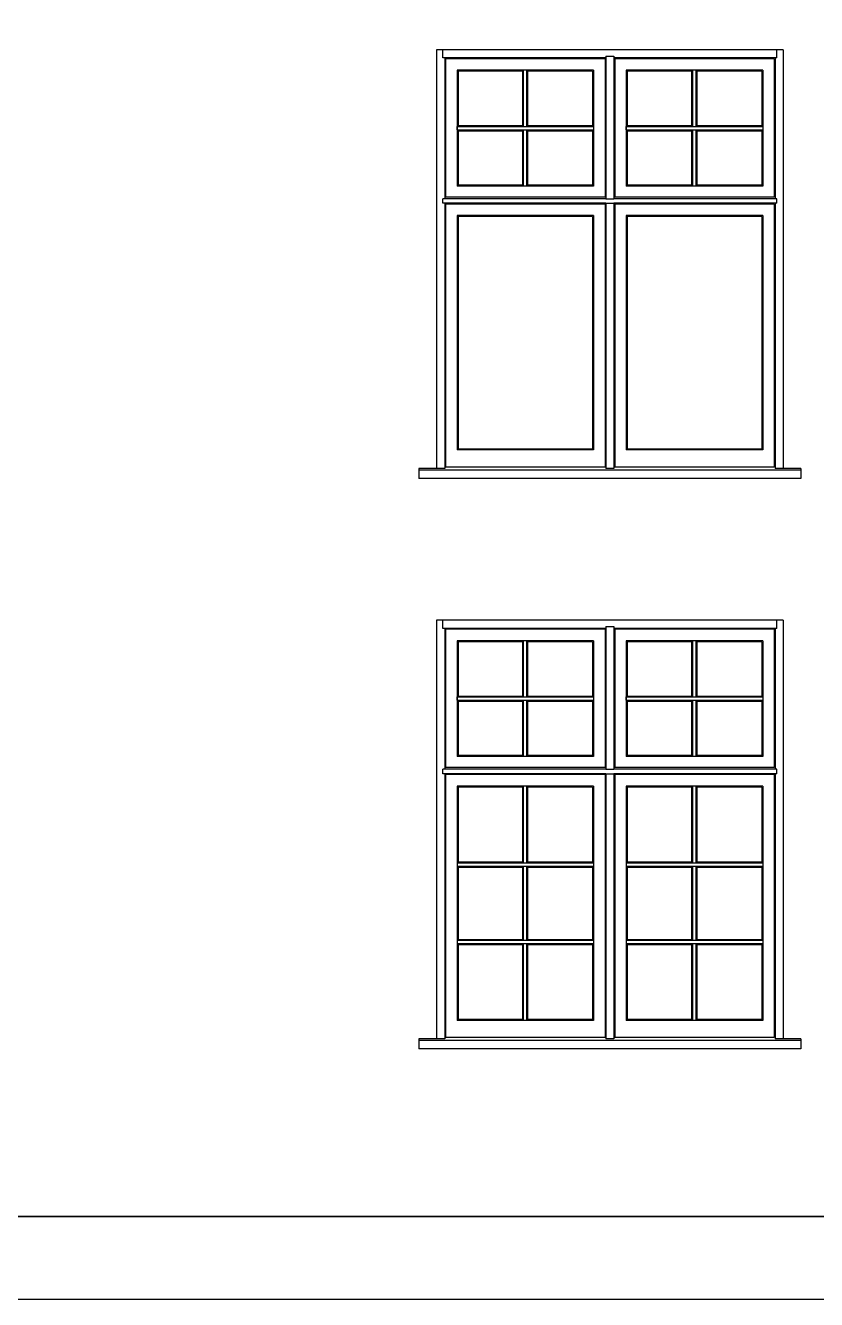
# Model space of a CAD drawing. Header units: inches. Extents: x 1985 to 11287, y 379 to 3234.
# Drawn here: x 9089.8 to 9223.6, y 1326.4 to 1542 of the extents above; entities that cross this region are included whole.
import ezdxf

# ---------------------------------------------------------------- set-up
doc = ezdxf.new("R2010")
doc.units = ezdxf.units.IN
doc.header["$MEASUREMENT"] = 0
doc.layers.add('elevation 99', color=7, linetype='CONTINUOUS')
doc.layers.add('separation 99', color=3, linetype='CONTINUOUS')

msp = doc.modelspace()

# ---------------------------------------------------------------- linework, layer by layer
at = {"layer": 'elevation 99'}
for p, q in [((9159.357966, 1537.869871), (9159.357966, 1512.680266)), ((9189.357947, 1537.869871), (9159.357966, 1537.869871)), ((9160.420466, 1536.494869), (9160.420466, 1537.869871)), ((9217.982929, 1537.869871), (9187.982947, 1537.869871)), ((9216.920429, 1536.494869), (9216.920429, 1537.869871)), ((9217.982929, 1537.869871), (9217.982929, 1512.680266)), ((9187.982947, 1536.494869), (9160.420466, 1536.494869)), ((9160.732966, 1536.494869), (9160.732966, 1512.680266)), ((9160.876372, 1536.351183), (9160.876372, 1512.930732)), ((9187.839262, 1536.351183), (9160.876372, 1536.351183)), ((9187.839262, 1536.351183), (9187.839262, 1512.930732)), ((9187.982947, 1536.807369), (9187.982947, 1512.680266)), ((9187.982947, 1536.807369), (9189.357947, 1536.807369)), ((9187.982947, 1536.494869), (9187.982947, 1512.680266)), ((9189.357947, 1536.807369), (9189.357947, 1512.680266)), ((9189.357947, 1536.494869), (9189.357947, 1512.680266)), ((9216.920429, 1536.494869), (9189.357947, 1536.494869)), ((9189.501354, 1536.351183), (9189.501354, 1512.930732)), ((9216.464243, 1536.351183), (9189.501354, 1536.351183)), ((9216.464243, 1536.351183), (9216.464243, 1512.930732)), ((9216.607929, 1536.494869), (9216.607929, 1512.680266)), ((9162.822251, 1534.405583), (9162.822251, 1514.813675)), ((9185.893662, 1534.405583), (9162.822251, 1534.405583)), ((9162.982966, 1534.244869), (9162.982966, 1525.047129)), ((9173.915424, 1534.244869), (9162.982966, 1534.244869)), ((9173.915424, 1534.244869), (9174.076139, 1534.405583)), ((9173.915424, 1525.047129), (9173.915424, 1534.244869)), ((9174.076139, 1524.886415), (9174.076139, 1534.405583)), ((9174.62971, 1534.405583), (9174.790424, 1534.244869)), ((9174.62971, 1524.886415), (9174.62971, 1534.405583)), ((9185.732947, 1534.244869), (9174.790424, 1534.244869)), ((9174.790424, 1525.047129), (9174.790424, 1534.244869)), ((9185.732947, 1534.244869), (9185.732947, 1525.047129)), ((9185.893662, 1534.405583), (9185.893662, 1514.813675)), ((9191.447233, 1534.405583), (9191.447233, 1514.813675)), ((9214.518643, 1534.405583), (9191.447233, 1534.405583)), ((9191.607947, 1534.244869), (9191.607947, 1525.047129)), ((9202.540406, 1534.244869), (9191.607947, 1534.244869)), ((9202.540406, 1534.244869), (9202.70112, 1534.405583)), ((9202.540406, 1525.047129), (9202.540406, 1534.244869)), ((9202.70112, 1524.886415), (9202.70112, 1534.405583)), ((9203.254692, 1534.405583), (9203.415406, 1534.244869)), ((9203.254692, 1524.886415), (9203.254692, 1534.405583)), ((9214.357929, 1534.244869), (9203.415406, 1534.244869)), ((9203.415406, 1525.047129), (9203.415406, 1534.244869)), ((9214.357929, 1534.244869), (9214.357929, 1525.047129)), ((9214.518643, 1534.405583), (9214.518643, 1514.813675)), ((9162.982966, 1525.047129), (9162.822251, 1524.886415)), ((9162.822251, 1524.886415), (9174.076139, 1524.886415)), ((9162.822251, 1524.332843), (9162.822251, 1524.886415)), ((9162.822251, 1524.332843), (9174.076139, 1524.332843)), ((9162.822251, 1524.332843), (9162.982966, 1524.172129)), ((9162.982966, 1525.047129), (9173.915424, 1525.047129)), ((9173.915424, 1525.047129), (9174.076139, 1524.886415)), ((9173.915424, 1524.172129), (9174.076139, 1524.332843)), ((9174.076139, 1524.886415), (9174.62971, 1524.886415)), ((9174.076139, 1514.813675), (9174.076139, 1524.332843)), ((9174.076139, 1524.332843), (9174.62971, 1524.332843)), ((9174.790424, 1525.047129), (9174.62971, 1524.886415)), ((9174.62971, 1524.886415), (9185.893662, 1524.886415)), ((9174.62971, 1514.813675), (9174.62971, 1524.332843)), ((9174.62971, 1524.332843), (9185.893662, 1524.332843)), ((9174.790424, 1524.172129), (9174.62971, 1524.332843)), ((9174.790424, 1525.047129), (9185.732947, 1525.047129)), ((9185.732947, 1525.047129), (9185.893662, 1524.886415)), ((9185.893662, 1524.332843), (9185.732947, 1524.172129)), ((9191.607947, 1525.047129), (9191.447233, 1524.886415)), ((9191.447233, 1524.886415), (9202.70112, 1524.886415)), ((9191.447233, 1524.332843), (9191.447233, 1524.886415)), ((9191.447233, 1524.332843), (9202.70112, 1524.332843)), ((9191.447233, 1524.332843), (9191.607947, 1524.172129)), ((9191.607947, 1525.047129), (9202.540406, 1525.047129)), ((9202.540406, 1525.047129), (9202.70112, 1524.886415)), ((9202.540406, 1524.172129), (9202.70112, 1524.332843)), ((9202.70112, 1524.886415), (9203.254692, 1524.886415)), ((9202.70112, 1514.813675), (9202.70112, 1524.332843)), ((9202.70112, 1524.332843), (9203.254692, 1524.332843)), ((9203.415406, 1525.047129), (9203.254692, 1524.886415)), ((9203.254692, 1524.886415), (9214.518643, 1524.886415)), ((9203.254692, 1514.813675), (9203.254692, 1524.332843)), ((9203.254692, 1524.332843), (9214.518643, 1524.332843)), ((9203.415406, 1524.172129), (9203.254692, 1524.332843)), ((9203.415406, 1525.047129), (9214.357929, 1525.047129)), ((9214.357929, 1525.047129), (9214.518643, 1524.886415)), ((9214.518643, 1524.332843), (9214.357929, 1524.172129)), ((9162.982966, 1524.172129), (9162.982966, 1514.974389)), ((9162.982966, 1524.172129), (9173.915424, 1524.172129)), ((9173.915424, 1514.974389), (9173.915424, 1524.172129)), ((9174.790424, 1514.974389), (9174.790424, 1524.172129)), ((9174.790424, 1524.172129), (9185.732947, 1524.172129)), ((9185.732947, 1524.172129), (9185.732947, 1514.974389)), ((9191.607947, 1524.172129), (9191.607947, 1514.974389)), ((9191.607947, 1524.172129), (9202.540406, 1524.172129)), ((9202.540406, 1514.974389), (9202.540406, 1524.172129)), ((9203.415406, 1514.974389), (9203.415406, 1524.172129)), ((9203.415406, 1524.172129), (9214.357929, 1524.172129)), ((9214.357929, 1524.172129), (9214.357929, 1514.974389)), ((9185.893662, 1514.813675), (9162.822251, 1514.813675)), ((9173.915424, 1514.974389), (9162.982966, 1514.974389)), ((9173.915424, 1514.974389), (9174.076139, 1514.813675)), ((9174.790424, 1514.974389), (9174.62971, 1514.813675)), ((9185.732947, 1514.974389), (9174.790424, 1514.974389)), ((9214.518643, 1514.813675), (9191.447233, 1514.813675)), ((9202.540406, 1514.974389), (9191.607947, 1514.974389)), ((9202.540406, 1514.974389), (9202.70112, 1514.813675)), ((9203.415406, 1514.974389), (9203.254692, 1514.813675)), ((9214.357929, 1514.974389), (9203.415406, 1514.974389)), ((9159.357966, 1512.680266), (9159.357966, 1467.023959)), ((9187.982947, 1512.680266), (9160.420466, 1512.680266)), ((9160.420466, 1511.900064), (9160.420466, 1512.680266)), ((9187.982947, 1511.900064), (9160.420466, 1511.900064)), ((9160.732966, 1511.900064), (9160.732966, 1467.023959)), ((9187.839262, 1512.930732), (9160.876372, 1512.930732)), ((9160.876372, 1511.756378), (9160.876372, 1467.274426)), ((9187.839262, 1511.756378), (9160.876372, 1511.756378)), ((9187.839262, 1511.756378), (9187.839262, 1467.274426)), ((9187.982947, 1512.680266), (9189.357947, 1512.680266)), ((9187.982947, 1511.900064), (9187.982947, 1467.023959)), ((9187.982947, 1511.900064), (9187.982947, 1467.023959)), ((9187.982947, 1511.900064), (9189.357947, 1511.900064)), ((9216.920429, 1512.680266), (9189.357947, 1512.680266)), ((9189.357947, 1511.900064), (9189.357947, 1467.023959)), ((9189.357947, 1511.900064), (9189.357947, 1467.023959)), ((9216.920429, 1511.900064), (9189.357947, 1511.900064)), ((9216.464243, 1512.930732), (9189.501354, 1512.930732)), ((9189.501354, 1511.756378), (9189.501354, 1467.274426)), ((9216.464243, 1511.756378), (9189.501354, 1511.756378)), ((9216.464243, 1511.756378), (9216.464243, 1467.274426)), ((9216.607929, 1511.900064), (9216.607929, 1467.023959)), ((9216.920429, 1511.900064), (9216.920429, 1512.680266)), ((9217.982929, 1512.680266), (9217.982929, 1467.023959)), ((9162.822251, 1509.810778), (9162.822251, 1470.157368)), ((9185.893662, 1509.810778), (9162.822251, 1509.810778)), ((9162.982966, 1509.650064), (9162.982966, 1470.318082)), ((9185.732947, 1509.650064), (9162.982966, 1509.650064)), ((9185.732947, 1509.650064), (9185.732947, 1470.318082)), ((9185.893662, 1509.810778), (9185.893662, 1470.157368)), ((9191.447233, 1509.810778), (9191.447233, 1470.157368)), ((9214.518643, 1509.810778), (9191.447233, 1509.810778)), ((9191.607947, 1509.650064), (9191.607947, 1470.318082)), ((9214.357929, 1509.650064), (9191.607947, 1509.650064)), ((9214.357929, 1509.650064), (9214.357929, 1470.318082)), ((9214.518643, 1509.810778), (9214.518643, 1470.157368)), ((9185.893662, 1470.157368), (9162.822251, 1470.157368)), ((9185.732947, 1470.318082), (9162.982966, 1470.318082)), ((9214.518643, 1470.157368), (9191.447233, 1470.157368)), ((9214.357929, 1470.318082), (9191.607947, 1470.318082)), ((9160.732966, 1467.023959), (9156.357966, 1467.023959)), ((9156.357966, 1467.023959), (9156.357966, 1465.341216)), ((9192.357947, 1466.737427), (9156.357966, 1466.737427)), ((9187.839262, 1467.274426), (9160.876372, 1467.274426)), ((9220.982929, 1466.737427), (9184.982947, 1466.737427)), ((9189.357947, 1467.023959), (9187.982947, 1467.023959)), ((9216.464243, 1467.274426), (9189.501354, 1467.274426)), ((9220.982929, 1467.023959), (9216.607929, 1467.023959)), ((9220.982929, 1467.023959), (9220.982929, 1465.341216)), ((9192.357947, 1465.341216), (9156.357966, 1465.341216)), ((9220.982929, 1465.341216), (9184.982947, 1465.341216)), ((9159.357966, 1441.341225), (9159.357966, 1416.15162)), ((9189.357947, 1441.341225), (9159.357966, 1441.341225)), ((9160.420466, 1439.966223), (9160.420466, 1441.341225)), ((9217.982929, 1441.341225), (9187.982947, 1441.341225)), ((9187.982947, 1440.278723), (9187.982947, 1416.15162)), ((9187.982947, 1440.278723), (9189.357947, 1440.278723)), ((9189.357947, 1440.278723), (9189.357947, 1416.15162)), ((9216.920429, 1439.966223), (9216.920429, 1441.341225)), ((9217.982929, 1441.341225), (9217.982929, 1416.15162)), ((9187.982947, 1439.966223), (9160.420466, 1439.966223)), ((9160.732966, 1439.966223), (9160.732966, 1416.15162)), ((9160.876372, 1439.822537), (9160.876372, 1416.402087)), ((9187.839262, 1439.822537), (9160.876372, 1439.822537)), ((9187.839262, 1439.822537), (9187.839262, 1416.402087)), ((9187.982947, 1439.966223), (9187.982947, 1416.15162)), ((9189.357947, 1439.966223), (9189.357947, 1416.15162)), ((9216.920429, 1439.966223), (9189.357947, 1439.966223)), ((9189.501354, 1439.822537), (9189.501354, 1416.402087)), ((9216.464243, 1439.822537), (9189.501354, 1439.822537)), ((9216.464243, 1439.822537), (9216.464243, 1416.402087)), ((9216.607929, 1439.966223), (9216.607929, 1416.15162)), ((9162.822251, 1437.876937), (9162.822251, 1418.285029)), ((9185.893662, 1437.876937), (9162.822251, 1437.876937)), ((9162.982966, 1437.716223), (9162.982966, 1428.518483)), ((9173.915424, 1437.716223), (9162.982966, 1437.716223)), ((9173.915424, 1437.716223), (9174.076139, 1437.876937)), ((9173.915424, 1428.518483), (9173.915424, 1437.716223)), ((9174.076139, 1428.357769), (9174.076139, 1437.876937)), ((9174.62971, 1437.876937), (9174.790424, 1437.716223)), ((9174.62971, 1428.357769), (9174.62971, 1437.876937)), ((9185.732947, 1437.716223), (9174.790424, 1437.716223)), ((9174.790424, 1428.518483), (9174.790424, 1437.716223)), ((9185.732947, 1437.716223), (9185.732947, 1428.518483)), ((9185.893662, 1437.876937), (9185.893662, 1418.285029)), ((9191.447233, 1437.876937), (9191.447233, 1418.285029)), ((9214.518643, 1437.876937), (9191.447233, 1437.876937)), ((9191.607947, 1437.716223), (9191.607947, 1428.518483)), ((9202.540406, 1437.716223), (9191.607947, 1437.716223)), ((9202.540406, 1437.716223), (9202.70112, 1437.876937)), ((9202.540406, 1428.518483), (9202.540406, 1437.716223)), ((9202.70112, 1428.357769), (9202.70112, 1437.876937)), ((9203.254692, 1437.876937), (9203.415406, 1437.716223)), ((9203.254692, 1428.357769), (9203.254692, 1437.876937)), ((9214.357929, 1437.716223), (9203.415406, 1437.716223)), ((9203.415406, 1428.518483), (9203.415406, 1437.716223)), ((9214.357929, 1437.716223), (9214.357929, 1428.518483)), ((9214.518643, 1437.876937), (9214.518643, 1418.285029)), ((9162.982966, 1428.518483), (9162.822251, 1428.357769)), ((9162.822251, 1428.357769), (9174.076139, 1428.357769)), ((9162.822251, 1427.804197), (9162.822251, 1428.357769)), ((9162.822251, 1427.804197), (9174.076139, 1427.804197)), ((9162.822251, 1427.804197), (9162.982966, 1427.643483)), ((9162.982966, 1428.518483), (9173.915424, 1428.518483)), ((9162.982966, 1427.643483), (9162.982966, 1418.445743)), ((9162.982966, 1427.643483), (9173.915424, 1427.643483)), ((9173.915424, 1428.518483), (9174.076139, 1428.357769)), ((9173.915424, 1427.643483), (9174.076139, 1427.804197)), ((9173.915424, 1418.445743), (9173.915424, 1427.643483)), ((9174.076139, 1428.357769), (9174.62971, 1428.357769)), ((9174.076139, 1418.285029), (9174.076139, 1427.804197)), ((9174.076139, 1427.804197), (9174.62971, 1427.804197)), ((9174.790424, 1428.518483), (9174.62971, 1428.357769)), ((9174.62971, 1428.357769), (9185.893662, 1428.357769)), ((9174.62971, 1418.285029), (9174.62971, 1427.804197)), ((9174.62971, 1427.804197), (9185.893662, 1427.804197)), ((9174.790424, 1427.643483), (9174.62971, 1427.804197)), ((9174.790424, 1428.518483), (9185.732947, 1428.518483)), ((9174.790424, 1418.445743), (9174.790424, 1427.643483)), ((9174.790424, 1427.643483), (9185.732947, 1427.643483)), ((9185.732947, 1428.518483), (9185.893662, 1428.357769)), ((9185.893662, 1427.804197), (9185.732947, 1427.643483)), ((9185.732947, 1427.643483), (9185.732947, 1418.445743)), ((9191.607947, 1428.518483), (9191.447233, 1428.357769)), ((9191.447233, 1428.357769), (9202.70112, 1428.357769)), ((9191.447233, 1427.804197), (9191.447233, 1428.357769)), ((9191.447233, 1427.804197), (9202.70112, 1427.804197)), ((9191.447233, 1427.804197), (9191.607947, 1427.643483)), ((9191.607947, 1428.518483), (9202.540406, 1428.518483)), ((9191.607947, 1427.643483), (9191.607947, 1418.445743)), ((9191.607947, 1427.643483), (9202.540406, 1427.643483)), ((9202.540406, 1428.518483), (9202.70112, 1428.357769)), ((9202.540406, 1427.643483), (9202.70112, 1427.804197)), ((9202.540406, 1418.445743), (9202.540406, 1427.643483)), ((9202.70112, 1428.357769), (9203.254692, 1428.357769)), ((9202.70112, 1418.285029), (9202.70112, 1427.804197)), ((9202.70112, 1427.804197), (9203.254692, 1427.804197)), ((9203.415406, 1428.518483), (9203.254692, 1428.357769)), ((9203.254692, 1428.357769), (9214.518643, 1428.357769)), ((9203.254692, 1418.285029), (9203.254692, 1427.804197)), ((9203.254692, 1427.804197), (9214.518643, 1427.804197)), ((9203.415406, 1427.643483), (9203.254692, 1427.804197)), ((9203.415406, 1428.518483), (9214.357929, 1428.518483)), ((9203.415406, 1418.445743), (9203.415406, 1427.643483)), ((9203.415406, 1427.643483), (9214.357929, 1427.643483)), ((9214.357929, 1428.518483), (9214.518643, 1428.357769)), ((9214.518643, 1427.804197), (9214.357929, 1427.643483)), ((9214.357929, 1427.643483), (9214.357929, 1418.445743)), ((9185.893662, 1418.285029), (9162.822251, 1418.285029)), ((9173.915424, 1418.445743), (9162.982966, 1418.445743)), ((9173.915424, 1418.445743), (9174.076139, 1418.285029)), ((9174.790424, 1418.445743), (9174.62971, 1418.285029)), ((9185.732947, 1418.445743), (9174.790424, 1418.445743)), ((9214.518643, 1418.285029), (9191.447233, 1418.285029)), ((9202.540406, 1418.445743), (9191.607947, 1418.445743)), ((9202.540406, 1418.445743), (9202.70112, 1418.285029)), ((9203.415406, 1418.445743), (9203.254692, 1418.285029)), ((9214.357929, 1418.445743), (9203.415406, 1418.445743)), ((9159.357966, 1416.15162), (9159.357966, 1370.495313)), ((9187.982947, 1416.15162), (9160.420466, 1416.15162)), ((9160.420466, 1415.371418), (9160.420466, 1416.15162)), ((9187.982947, 1415.371418), (9160.420466, 1415.371418)), ((9160.732966, 1415.371418), (9160.732966, 1370.495313)), ((9187.839262, 1416.402087), (9160.876372, 1416.402087)), ((9160.876372, 1415.227732), (9160.876372, 1370.74578)), ((9187.839262, 1415.227732), (9160.876372, 1415.227732)), ((9187.839262, 1415.227732), (9187.839262, 1370.74578)), ((9187.982947, 1416.15162), (9189.357947, 1416.15162)), ((9187.982947, 1415.371418), (9187.982947, 1370.495313)), ((9187.982947, 1415.371418), (9187.982947, 1370.495313)), ((9187.982947, 1415.371418), (9189.357947, 1415.371418)), ((9216.920429, 1416.15162), (9189.357947, 1416.15162)), ((9189.357947, 1415.371418), (9189.357947, 1370.495313)), ((9189.357947, 1415.371418), (9189.357947, 1370.495313)), ((9216.920429, 1415.371418), (9189.357947, 1415.371418)), ((9216.464243, 1416.402087), (9189.501354, 1416.402087)), ((9189.501354, 1415.227732), (9189.501354, 1370.74578)), ((9216.464243, 1415.227732), (9189.501354, 1415.227732)), ((9216.464243, 1415.227732), (9216.464243, 1370.74578)), ((9216.607929, 1415.371418), (9216.607929, 1370.495313)), ((9216.920429, 1415.371418), (9216.920429, 1416.15162)), ((9217.982929, 1416.15162), (9217.982929, 1370.495313)), ((9162.822251, 1413.282132), (9162.822251, 1373.628722)), ((9185.893662, 1413.282132), (9162.822251, 1413.282132)), ((9162.982966, 1413.121418), (9162.982966, 1400.45329)), ((9173.915424, 1413.121418), (9162.982966, 1413.121418)), ((9173.915424, 1413.121418), (9174.076139, 1413.282132)), ((9173.915424, 1400.45329), (9173.915424, 1413.121418)), ((9174.076139, 1400.292575), (9174.076139, 1413.282132)), ((9174.62971, 1413.282132), (9174.790424, 1413.121418)), ((9174.62971, 1400.292575), (9174.62971, 1413.282132)), ((9185.732947, 1413.121418), (9174.790424, 1413.121418)), ((9174.790424, 1400.45329), (9174.790424, 1413.121418)), ((9185.732947, 1413.121418), (9185.732947, 1400.45329)), ((9185.893662, 1413.282132), (9185.893662, 1373.628722)), ((9191.447233, 1413.282132), (9191.447233, 1373.628722)), ((9214.518643, 1413.282132), (9191.447233, 1413.282132)), ((9191.607947, 1413.121418), (9191.607947, 1400.45329)), ((9202.540406, 1413.121418), (9191.607947, 1413.121418)), ((9202.540406, 1413.121418), (9202.70112, 1413.282132)), ((9202.540406, 1400.45329), (9202.540406, 1413.121418)), ((9202.70112, 1400.292575), (9202.70112, 1413.282132)), ((9203.254692, 1413.282132), (9203.415406, 1413.121418)), ((9203.254692, 1400.292575), (9203.254692, 1413.282132)), ((9214.357929, 1413.121418), (9203.415406, 1413.121418)), ((9203.415406, 1400.45329), (9203.415406, 1413.121418)), ((9214.357929, 1413.121418), (9214.357929, 1400.45329)), ((9214.518643, 1413.282132), (9214.518643, 1373.628722)), ((9162.982966, 1400.45329), (9162.822251, 1400.292575)), ((9162.822251, 1400.292575), (9174.076139, 1400.292575)), ((9162.822251, 1399.739004), (9174.076139, 1399.739004)), ((9162.822251, 1399.739004), (9162.982966, 1399.57829)), ((9162.982966, 1400.45329), (9173.915424, 1400.45329)), ((9162.982966, 1399.57829), (9162.982966, 1387.342629)), ((9162.982966, 1399.57829), (9173.915424, 1399.57829)), ((9173.915424, 1400.45329), (9174.076139, 1400.292575)), ((9173.915424, 1399.57829), (9174.076139, 1399.739004)), ((9173.915424, 1387.342629), (9173.915424, 1399.57829)), ((9174.076139, 1400.292575), (9174.62971, 1400.292575)), ((9174.076139, 1399.739004), (9174.62971, 1399.739004)), ((9174.076139, 1387.181915), (9174.076139, 1399.739004)), ((9174.790424, 1400.45329), (9174.62971, 1400.292575)), ((9174.62971, 1400.292575), (9185.893662, 1400.292575)), ((9174.62971, 1399.739004), (9185.893662, 1399.739004)), ((9174.790424, 1399.57829), (9174.62971, 1399.739004)), ((9174.62971, 1387.181915), (9174.62971, 1399.739004)), ((9174.790424, 1400.45329), (9185.732947, 1400.45329)), ((9174.790424, 1387.342629), (9174.790424, 1399.57829)), ((9174.790424, 1399.57829), (9185.732947, 1399.57829)), ((9185.732947, 1400.45329), (9185.893662, 1400.292575)), ((9185.893662, 1399.739004), (9185.732947, 1399.57829)), ((9185.732947, 1399.57829), (9185.732947, 1387.342629)), ((9191.607947, 1400.45329), (9191.447233, 1400.292575)), ((9191.447233, 1400.292575), (9202.70112, 1400.292575)), ((9191.447233, 1399.739004), (9202.70112, 1399.739004)), ((9191.447233, 1399.739004), (9191.607947, 1399.57829)), ((9191.607947, 1400.45329), (9202.540406, 1400.45329)), ((9191.607947, 1399.57829), (9191.607947, 1387.342629)), ((9191.607947, 1399.57829), (9202.540406, 1399.57829)), ((9202.540406, 1400.45329), (9202.70112, 1400.292575)), ((9202.540406, 1399.57829), (9202.70112, 1399.739004)), ((9202.540406, 1387.342629), (9202.540406, 1399.57829)), ((9202.70112, 1400.292575), (9203.254692, 1400.292575)), ((9202.70112, 1399.739004), (9203.254692, 1399.739004)), ((9202.70112, 1387.181915), (9202.70112, 1399.739004)), ((9203.415406, 1400.45329), (9203.254692, 1400.292575)), ((9203.254692, 1400.292575), (9214.518643, 1400.292575)), ((9203.254692, 1399.739004), (9214.518643, 1399.739004)), ((9203.415406, 1399.57829), (9203.254692, 1399.739004)), ((9203.254692, 1387.181915), (9203.254692, 1399.739004)), ((9203.415406, 1400.45329), (9214.357929, 1400.45329)), ((9203.415406, 1387.342629), (9203.415406, 1399.57829)), ((9203.415406, 1399.57829), (9214.357929, 1399.57829)), ((9214.357929, 1400.45329), (9214.518643, 1400.292575)), ((9214.518643, 1399.739004), (9214.357929, 1399.57829)), ((9214.357929, 1399.57829), (9214.357929, 1387.342629)), ((9162.982966, 1387.342629), (9162.822251, 1387.181915)), ((9162.822251, 1387.181915), (9174.076139, 1387.181915)), ((9162.822251, 1386.628343), (9174.076139, 1386.628343)), ((9162.822251, 1386.628343), (9162.982966, 1386.467629)), ((9162.982966, 1387.342629), (9173.915424, 1387.342629)), ((9162.982966, 1386.467629), (9162.982966, 1373.789436)), ((9162.982966, 1386.467629), (9173.915424, 1386.467629)), ((9173.915424, 1387.342629), (9174.076139, 1387.181915)), ((9173.915424, 1386.467629), (9174.076139, 1386.628343)), ((9173.915424, 1373.789436), (9173.915424, 1386.467629)), ((9174.076139, 1387.181915), (9174.62971, 1387.181915)), ((9174.076139, 1373.628722), (9174.076139, 1386.628343)), ((9174.076139, 1386.628343), (9174.62971, 1386.628343)), ((9174.790424, 1387.342629), (9174.62971, 1387.181915)), ((9174.62971, 1387.181915), (9185.893662, 1387.181915)), ((9174.62971, 1373.628722), (9174.62971, 1386.628343)), ((9174.62971, 1386.628343), (9185.893662, 1386.628343)), ((9174.790424, 1386.467629), (9174.62971, 1386.628343)), ((9174.790424, 1387.342629), (9185.732947, 1387.342629)), ((9174.790424, 1373.789436), (9174.790424, 1386.467629)), ((9174.790424, 1386.467629), (9185.732947, 1386.467629)), ((9185.732947, 1387.342629), (9185.893662, 1387.181915)), ((9185.893662, 1386.628343), (9185.732947, 1386.467629)), ((9185.732947, 1386.467629), (9185.732947, 1373.789436)), ((9191.607947, 1387.342629), (9191.447233, 1387.181915)), ((9191.447233, 1387.181915), (9202.70112, 1387.181915)), ((9191.447233, 1386.628343), (9202.70112, 1386.628343)), ((9191.447233, 1386.628343), (9191.607947, 1386.467629)), ((9191.607947, 1387.342629), (9202.540406, 1387.342629)), ((9191.607947, 1386.467629), (9191.607947, 1373.789436)), ((9191.607947, 1386.467629), (9202.540406, 1386.467629)), ((9202.540406, 1387.342629), (9202.70112, 1387.181915)), ((9202.540406, 1386.467629), (9202.70112, 1386.628343)), ((9202.540406, 1373.789436), (9202.540406, 1386.467629)), ((9202.70112, 1387.181915), (9203.254692, 1387.181915)), ((9202.70112, 1373.628722), (9202.70112, 1386.628343)), ((9202.70112, 1386.628343), (9203.254692, 1386.628343)), ((9203.415406, 1387.342629), (9203.254692, 1387.181915)), ((9203.254692, 1387.181915), (9214.518643, 1387.181915)), ((9203.254692, 1373.628722), (9203.254692, 1386.628343)), ((9203.254692, 1386.628343), (9214.518643, 1386.628343)), ((9203.415406, 1386.467629), (9203.254692, 1386.628343)), ((9203.415406, 1387.342629), (9214.357929, 1387.342629)), ((9203.415406, 1373.789436), (9203.415406, 1386.467629)), ((9203.415406, 1386.467629), (9214.357929, 1386.467629)), ((9214.357929, 1387.342629), (9214.518643, 1387.181915)), ((9214.518643, 1386.628343), (9214.357929, 1386.467629)), ((9214.357929, 1386.467629), (9214.357929, 1373.789436)), ((9185.893662, 1373.628722), (9162.822251, 1373.628722)), ((9173.915424, 1373.789436), (9162.982966, 1373.789436)), ((9173.915424, 1373.789436), (9174.076139, 1373.628722)), ((9174.790424, 1373.789436), (9174.62971, 1373.628722)), ((9185.732947, 1373.789436), (9174.790424, 1373.789436)), ((9214.518643, 1373.628722), (9191.447233, 1373.628722)), ((9202.540406, 1373.789436), (9191.607947, 1373.789436)), ((9202.540406, 1373.789436), (9202.70112, 1373.628722)), ((9203.415406, 1373.789436), (9203.254692, 1373.628722)), ((9214.357929, 1373.789436), (9203.415406, 1373.789436)), ((9160.732966, 1370.495313), (9156.357966, 1370.495313)), ((9156.357966, 1370.495313), (9156.357966, 1368.81257)), ((9192.357947, 1370.208782), (9156.357966, 1370.208782)), ((9187.839262, 1370.74578), (9160.876372, 1370.74578)), ((9220.982929, 1370.208782), (9184.982947, 1370.208782)), ((9189.357947, 1370.495313), (9187.982947, 1370.495313)), ((9216.464243, 1370.74578), (9189.501354, 1370.74578)), ((9220.982929, 1370.495313), (9216.607929, 1370.495313)), ((9220.982929, 1370.495313), (9220.982929, 1368.81257)), ((9192.357947, 1368.81257), (9156.357966, 1368.81257)), ((9220.982929, 1368.81257), (9184.982947, 1368.81257))]:
    msp.add_line(p, q, dxfattribs=at)
at = {"layer": 'separation 99'}
for points in [[(8840.122035, 2103.669696), (9954.635727, 2103.669696), (9954.635727, 1326.396456), (8840.122035, 1326.396456)], [(8849.299532, 2093.486824), (9941.56161, 2093.486824), (9941.56161, 1340.434269), (8849.299532, 1340.434269)], [(8849.299532, 1340.434269), (9943.300488, 1340.434269), (9943.300488, 1340.434269), (8849.299532, 1340.434269)]]:
    msp.add_lwpolyline(points, close=True, dxfattribs=at)

doc.saveas('drawing.dxf')
